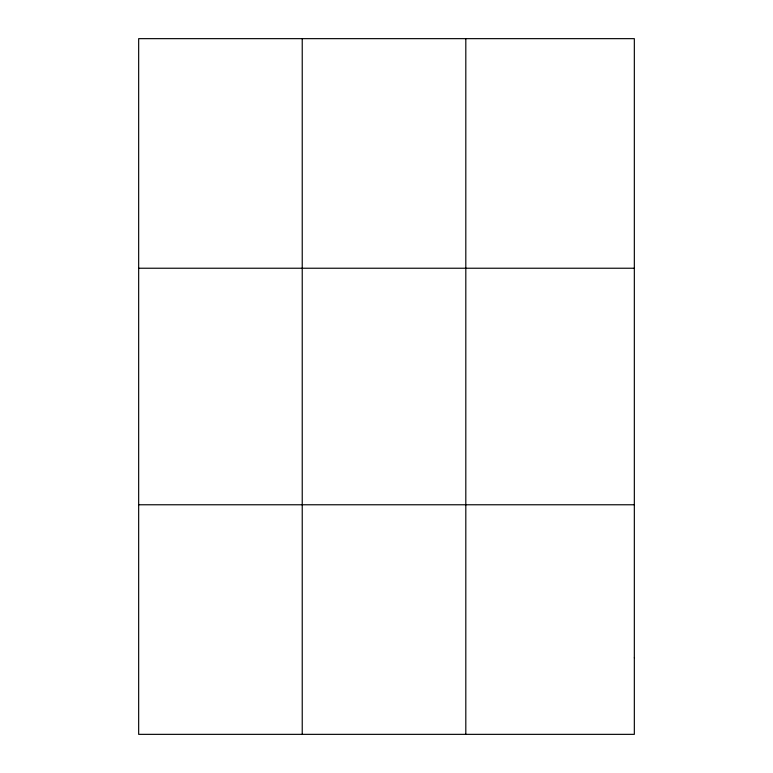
<?xml version="1.0" encoding="UTF-8"?>
<svg xmlns="http://www.w3.org/2000/svg" width="773" height="773" viewBox="0 0 773 773"><rect width="100%" height="100%" fill="white"/><g stroke="black" fill="none" stroke-linecap="round" stroke-linejoin="round"><path stroke-width="1.16" d="M302.233 38.65L302.233 734.35M465.81 38.65L465.81 734.35M138.667 268.231L634.333 268.231M138.667 504.769L634.333 504.769M634.333 657.823L634.333 734.35L138.667 734.35L138.667 38.65L634.333 38.65L634.333 657.823"/></g></svg>
